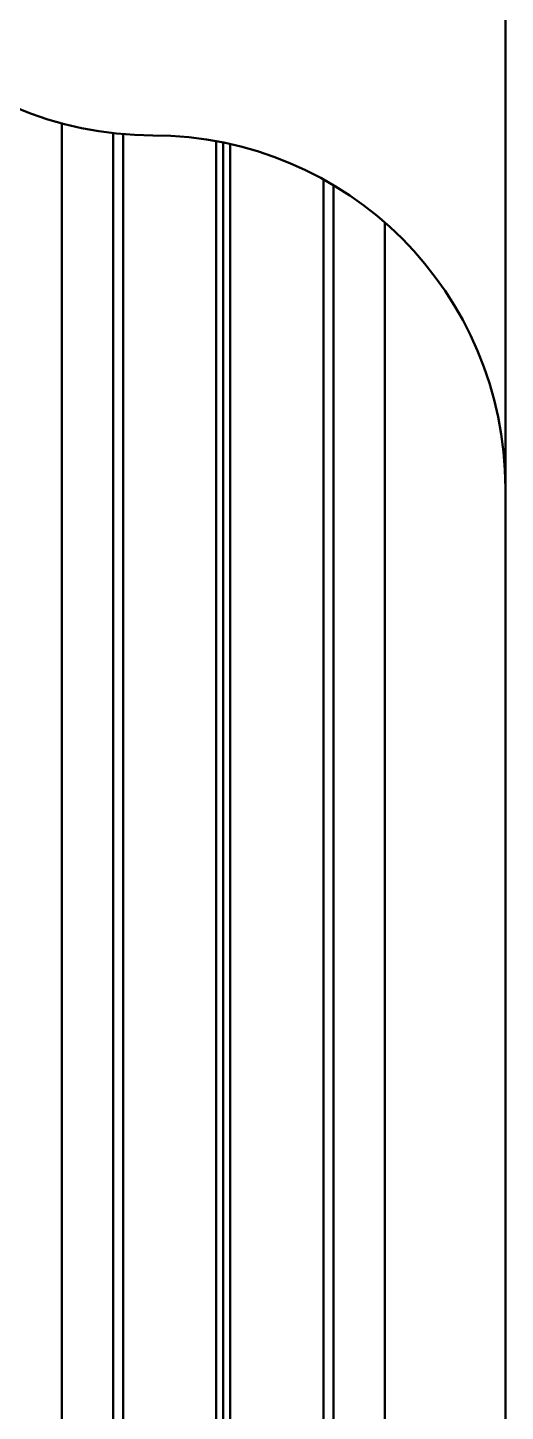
# Model space of a CAD drawing. Header units: millimetres. Extents: x -2015 to 3360, y -4745 to 2376.
# Drawn here: x 880.44 to 893.98, y 1732.13 to 1771.36 of the extents above; entities that cross this region are included whole.
import ezdxf

# ---------------------------------------------------------------- set-up
doc = ezdxf.new("R2010")
doc.units = ezdxf.units.MM
doc.header["$LTSCALE"] = 8
doc.layers.add('Visible (ISO)', color=7, linetype='Continuous', lineweight=50)

msp = doc.modelspace()

# ---------------------------------------------------------------- linework, layer by layer
at = {"layer": 'Visible (ISO)'}
for p, q in [((893.984, 1513.305), (893.984, 1783.305)), ((881.404, 1501.967), (881.404, 1768.644)), ((882.859, 1502.242), (882.859, 1768.369)), ((883.144, 1502.27), (883.144, 1768.34)), ((885.784, 1502.468), (885.784, 1768.142)), ((885.984, 1502.507), (885.984, 1768.103)), ((886.184, 1502.55), (886.184, 1768.06)), ((888.823, 1503.554), (888.823, 1767.056)), ((889.109, 1503.718), (889.109, 1766.892)), ((890.564, 1504.775), (890.564, 1765.835))]:
    msp.add_line(p, q, dxfattribs=at)
for centre, start, end in [((883.984, 1778.305), 180, 270), ((883.984, 1758.305), 0, 90)]:
    msp.add_arc(centre, 10, start, end, dxfattribs=at)

doc.saveas('drawing.dxf')
